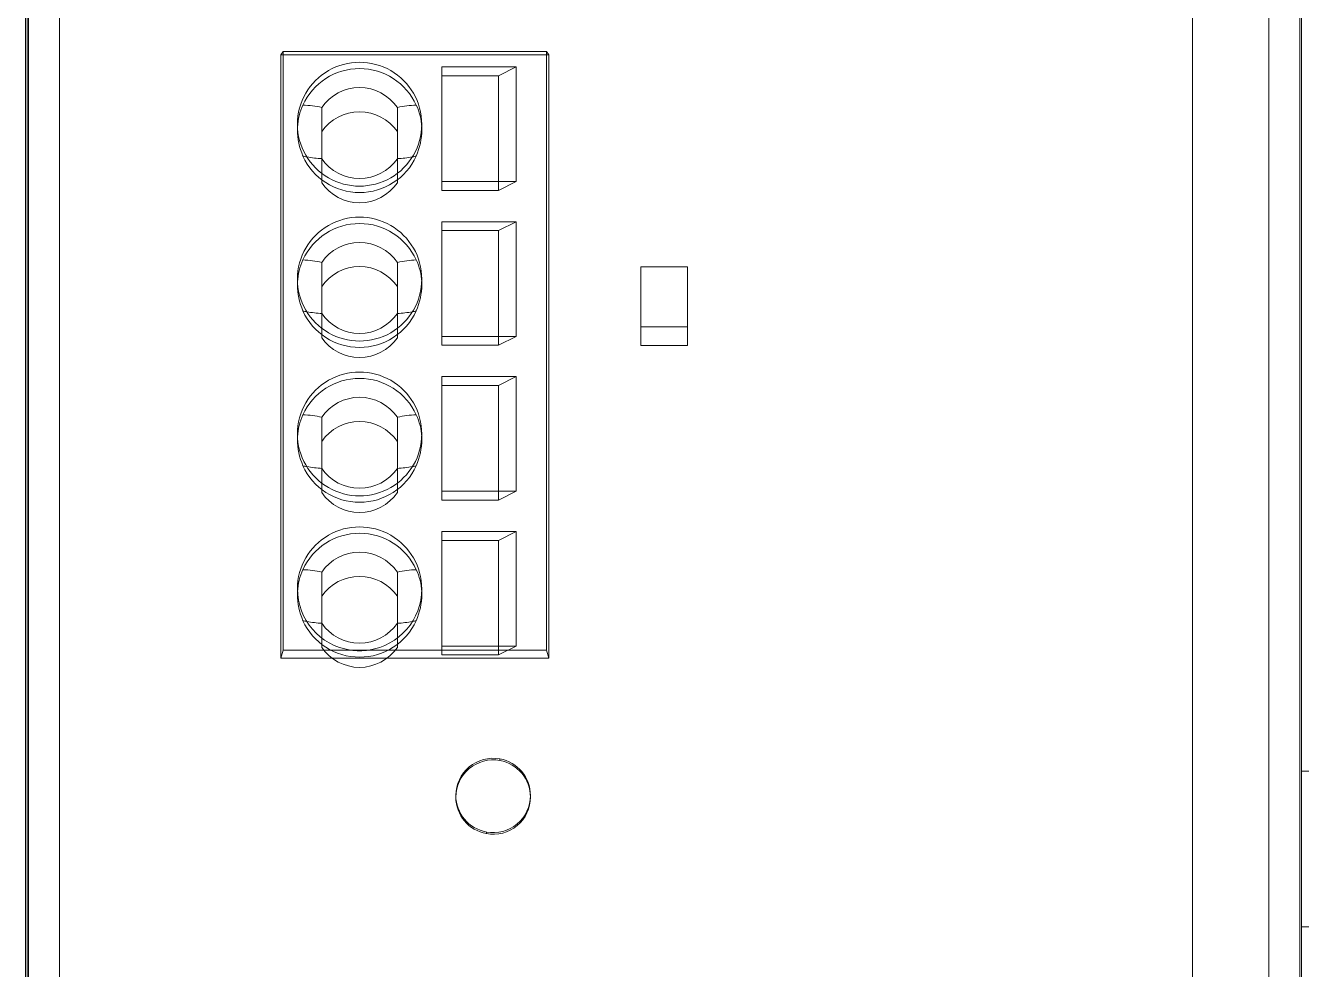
# Model space of a CAD drawing. Header units: millimetres. Extents: x 1359 to 3577, y 1333 to 3557.
# Drawn here: x 2323 to 2364.05, y 3192.68 to 3223.04 of the extents above; entities that cross this region are included whole.
import ezdxf

# ---------------------------------------------------------------- set-up
doc = ezdxf.new("R2010")
doc.units = ezdxf.units.MM
doc.layers.add('000-SI-Oprema', color=30, linetype='Continuous', lineweight=0)
doc.layers.add('002-PI-Kabelska kanalica', color=150, linetype='Continuous')

# ---------------------------------------------------------------- blocks, each defined once
blk = doc.blocks.new('ELEC_CB')
at = {"layer": '000-SI-Oprema', "color": 0, "linetype": 'ByBlock', "lineweight": 0}
for p, q in [((-0.041, 129.967), (-0.041, -0.033)), ((-0.041, 18.517), (-0.041, 129.967)), ((0.007, 129.867), (0.007, -0.133)), ((0.007, 18.417), (0.007, 129.867)), ((0.055, 129.768), (0.055, 16.827)), ((37.505, 129.768), (37.505, 16.827)), ((40.955, 129.768), (40.955, 16.825)), ((40.959, -0.033), (40.959, 129.967)), ((40.959, 18.517), (40.959, 129.967)), ((41.007, -0.133), (41.007, 129.867)), ((41.007, 18.417), (41.007, 129.867)), ((1.055, 129.266), (1.055, 17.983)), ((39.955, 17.983), (39.955, 129.293)), ((8.168, 84.813), (8.244, 84.923)), ((8.168, 84.813), (8.169, 65.414)), ((8.244, 84.813), (8.168, 84.813)), ((8.244, 65.67), (8.244, 84.923)), ((8.244, 84.923), (16.717, 84.923)), ((16.717, 84.813), (8.244, 84.813)), ((16.717, 84.923), (16.717, 65.67)), ((16.793, 84.813), (16.717, 84.923)), ((16.793, 84.813), (16.717, 84.813)), ((16.791, 65.414), (16.793, 84.813)), ((13.357, 84.427), (13.357, 80.741)), ((15.748, 84.427), (13.357, 84.427)), ((15.748, 84.427), (15.172, 84.142)), ((15.748, 84.427), (15.748, 80.741)), ((15.172, 84.142), (13.357, 84.142)), ((15.172, 84.142), (15.172, 80.741)), ((9.493, 81.476), (9.493, 83.122)), ((11.922, 83.122), (11.922, 81.476)), ((8.707, 82.403), (8.707, 82.584)), ((12.707, 82.403), (12.707, 82.584)), ((9.493, 81.476), (9.493, 80.699)), ((11.922, 81.476), (11.922, 80.699)), ((-0.041, 80.567), (-0.041, 80.567)), ((0.007, 80.467), (0.007, 80.467)), ((13.357, 80.456), (13.357, 80.741)), ((15.748, 80.741), (13.357, 80.741)), ((15.172, 80.456), (13.357, 80.456)), ((15.172, 80.456), (15.748, 80.741)), ((15.172, 80.741), (15.172, 80.456)), ((40.959, 80.567), (40.959, 80.567)), ((41.007, 80.467), (41.007, 80.467)), ((15.748, 79.446), (13.357, 79.446)), ((13.357, 79.446), (13.357, 75.76)), ((15.748, 79.446), (15.172, 79.161)), ((15.748, 79.446), (15.748, 75.76)), ((15.172, 79.161), (13.357, 79.161)), ((15.172, 79.161), (15.172, 75.76)), ((-0.041, 78.567), (-0.041, 78.567)), ((0.007, 78.467), (0.007, 78.467)), ((40.959, 78.567), (40.959, 78.567)), ((41.007, 78.467), (41.007, 78.467)), ((9.493, 76.495), (9.493, 78.141)), ((11.922, 78.141), (11.922, 76.495)), ((19.757, 77.997), (21.257, 77.997)), ((19.757, 77.997), (19.757, 75.467)), ((21.257, 77.997), (21.257, 75.467)), ((8.707, 77.422), (8.707, 77.603)), ((12.707, 77.422), (12.707, 77.603)), ((9.493, 76.495), (9.493, 75.718)), ((11.922, 76.495), (11.922, 75.718)), ((19.757, 76.067), (21.257, 76.067)), ((13.357, 75.475), (13.357, 75.76)), ((15.748, 75.76), (13.357, 75.76)), ((15.172, 75.76), (15.172, 75.475)), ((15.172, 75.475), (15.748, 75.76)), ((15.172, 75.475), (13.357, 75.475)), ((21.257, 75.467), (19.757, 75.467)), ((19.757, 75.467), (19.757, 75.467)), ((21.257, 75.467), (21.257, 75.467)), ((13.357, 74.465), (13.357, 70.779)), ((15.748, 74.465), (13.357, 74.465)), ((15.748, 74.465), (15.172, 74.18)), ((15.748, 74.465), (15.748, 70.779)), ((15.172, 74.18), (13.357, 74.18)), ((15.172, 74.18), (15.172, 70.779)), ((9.493, 71.514), (9.493, 73.16)), ((11.922, 73.16), (11.922, 71.514)), ((8.707, 72.441), (8.707, 72.622)), ((12.707, 72.441), (12.707, 72.622)), ((9.493, 71.514), (9.493, 70.737)), ((11.922, 71.514), (11.922, 70.737)), ((13.357, 70.494), (13.357, 70.779)), ((15.748, 70.779), (13.357, 70.779)), ((15.172, 70.779), (15.172, 70.494)), ((15.172, 70.494), (15.748, 70.779)), ((15.172, 70.494), (13.357, 70.494)), ((13.357, 69.484), (13.357, 65.798)), ((15.748, 69.484), (13.357, 69.484)), ((15.748, 69.484), (15.172, 69.199)), ((15.748, 69.484), (15.748, 65.798)), ((15.172, 69.199), (13.357, 69.199)), ((15.172, 69.199), (15.172, 65.798)), ((9.493, 66.533), (9.493, 68.179)), ((11.922, 68.179), (11.922, 66.533)), ((8.707, 67.46), (8.707, 67.641)), ((12.707, 67.46), (12.707, 67.641)), ((9.493, 66.533), (9.493, 65.756)), ((11.922, 66.533), (11.922, 65.756)), ((15.748, 65.798), (13.357, 65.798)), ((13.357, 65.513), (13.357, 65.798)), ((15.172, 65.798), (15.172, 65.513)), ((15.172, 65.513), (15.748, 65.798)), ((8.244, 65.67), (8.169, 65.414)), ((8.169, 65.414), (16.791, 65.414)), ((16.717, 65.67), (8.244, 65.67)), ((15.172, 65.513), (13.357, 65.513)), ((16.717, 65.67), (16.791, 65.414)), ((15.217, 62.119), (15.217, 62.173)), ((13.803, 60.996), (13.803, 60.943)), ((16.203, 60.996), (16.203, 60.943)), ((14.788, 59.766), (14.788, 59.82))]:
    blk.add_line(p, q, dxfattribs=at)
for centre, major_axis, ratio, start_param, end_param in [((10.707, 82.584), (2, 0), 0.996195, 0, 3.141593), ((10.707, 82.379), (2, 0), 0.996195, 0.424146, 2.717447), ((10.707, 82.299), (1.469, 0), 0.996195, 0.597532, 2.54406), ((10.707, 82.139), (1.48, -1.535), 0.876352, -2.827734, -2.449127), ((9.208, 82.337), (1.712, -0.293), 0.475251, 1.485258, 1.841308), ((10.707, 81.522), (1.469, 0), 0.996195, 0.597532, 2.54406), ((12.207, 82.337), (1.712, 0.293), 0.475251, 1.300284, 1.656335), ((10.707, 82.139), (1.48, 1.535), 0.876352, -0.692465, -0.313858), ((10.707, 82.584), (2, 0), 0.996195, -3.141593, 0), ((10.707, 82.139), (1.48, -1.535), 0.876352, -2.449127, -2.403588), ((10.707, 82.139), (1.48, -1.535), 0.876352, -2.403588, -1.979442), ((10.707, 82.139), (1.48, 1.535), 0.876352, -1.162151, -0.738005), ((10.707, 82.139), (1.48, 1.535), 0.876352, -0.738005, -0.692465), ((9.208, 82.337), (1.712, -0.293), 0.475251, -1.678796, -1.606353), ((10.707, 82.379), (2, 0), 0.996195, -2.717447, -0.424146), ((9.208, 82.337), (1.712, -0.293), 0.475251, -1.606353, -1.322746), ((10.707, 82.299), (1.469, 0), 0.996195, -2.54406, -0.597532), ((12.207, 82.337), (1.712, 0.293), 0.475251, -1.818847, -1.53524), ((12.207, 82.337), (1.712, 0.293), 0.475251, -1.53524, -1.462797), ((10.707, 81.522), (1.469, 0), 0.996195, -2.54406, -0.597532), ((10.707, 77.603), (2, 0), 0.996195, 0, 3.141593), ((10.707, 77.398), (2, 0), 0.996195, 0.424146, 2.717447), ((10.707, 77.318), (1.469, 0), 0.996195, 0.597532, 2.54406), ((10.707, 77.158), (1.48, -1.535), 0.876352, -2.827734, -2.449127), ((9.208, 77.356), (1.712, -0.293), 0.475251, 1.485258, 1.841308), ((10.707, 76.541), (1.469, 0), 0.996195, 0.597532, 2.54406), ((12.207, 77.356), (1.712, 0.293), 0.475251, 1.300284, 1.656335), ((10.707, 77.158), (1.48, 1.535), 0.876352, -0.692465, -0.313858), ((10.707, 77.603), (2, 0), 0.996195, -3.141593, 0), ((10.707, 77.158), (1.48, -1.535), 0.876352, -2.449127, -2.403588), ((10.707, 77.158), (1.48, -1.535), 0.876352, -2.403588, -1.979442), ((10.707, 77.158), (1.48, 1.535), 0.876352, -1.162151, -0.738005), ((10.707, 77.158), (1.48, 1.535), 0.876352, -0.738005, -0.692465), ((9.208, 77.356), (1.712, -0.293), 0.475251, -1.678796, -1.606353), ((10.707, 77.398), (2, 0), 0.996195, -2.717447, -0.424146), ((9.208, 77.356), (1.712, -0.293), 0.475251, -1.606353, -1.322746), ((10.707, 77.318), (1.469, 0), 0.996195, -2.54406, -0.597532), ((12.207, 77.356), (1.712, 0.293), 0.475251, -1.818847, -1.53524), ((12.207, 77.356), (1.712, 0.293), 0.475251, -1.53524, -1.462797), ((10.707, 76.541), (1.469, 0), 0.996195, -2.54406, -0.597532), ((10.707, 72.622), (2, 0), 0.996195, 0, 3.141593), ((10.707, 72.417), (2, 0), 0.996195, 0.424146, 2.717447), ((10.707, 72.337), (1.469, 0), 0.996195, 0.597532, 2.54406), ((10.707, 72.177), (1.48, -1.535), 0.876352, -2.827734, -2.449127), ((9.208, 72.375), (1.712, -0.293), 0.475251, 1.485258, 1.841308), ((12.207, 72.375), (1.712, 0.293), 0.475251, 1.300284, 1.656335), ((10.707, 72.177), (1.48, 1.535), 0.876352, -0.692465, -0.313858), ((10.707, 71.56), (1.469, 0), 0.996195, 0.597532, 2.54406), ((10.707, 72.622), (2, 0), 0.996195, -3.141593, 0), ((10.707, 72.177), (1.48, -1.535), 0.876352, -2.449127, -2.403588), ((10.707, 72.177), (1.48, -1.535), 0.876352, -2.403588, -1.979442), ((10.707, 72.177), (1.48, 1.535), 0.876352, -1.162151, -0.738005), ((10.707, 72.177), (1.48, 1.535), 0.876352, -0.738005, -0.692465), ((9.208, 72.375), (1.712, -0.293), 0.475251, -1.678796, -1.606353), ((10.707, 72.417), (2, 0), 0.996195, -2.717447, -0.424146), ((9.208, 72.375), (1.712, -0.293), 0.475251, -1.606353, -1.322746), ((10.707, 72.337), (1.469, 0), 0.996195, -2.54406, -0.597532), ((12.207, 72.375), (1.712, 0.293), 0.475251, -1.818847, -1.53524), ((12.207, 72.375), (1.712, 0.293), 0.475251, -1.53524, -1.462797), ((10.707, 71.56), (1.469, 0), 0.996195, -2.54406, -0.597532), ((10.707, 67.641), (2, 0), 0.996195, 0, 3.141593), ((10.707, 67.436), (2, 0), 0.996195, 0.424146, 2.717447), ((10.707, 67.356), (1.469, 0), 0.996195, 0.597532, 2.54406), ((10.707, 67.196), (1.48, -1.535), 0.876352, -2.827734, -2.449127), ((9.208, 67.394), (1.712, -0.293), 0.475251, 1.485258, 1.841308), ((12.207, 67.394), (1.712, 0.293), 0.475251, 1.300284, 1.656335), ((10.707, 67.196), (1.48, 1.535), 0.876352, -0.692465, -0.313858), ((10.707, 66.579), (1.469, 0), 0.996195, 0.597532, 2.54406), ((10.707, 67.641), (2, 0), 0.996195, -3.141593, -1.71932), ((10.707, 67.196), (1.48, -1.535), 0.876352, -2.449127, -2.403588), ((10.707, 67.196), (1.48, -1.535), 0.876352, -2.403588, -1.979442), ((10.707, 67.641), (2, 0), 0.996195, -1.422273, 0), ((10.707, 67.196), (1.48, 1.535), 0.876352, -1.162151, -0.738005), ((10.707, 67.196), (1.48, 1.535), 0.876352, -0.738005, -0.692465), ((9.208, 67.394), (1.712, -0.293), 0.475251, -1.678796, -1.606353), ((10.707, 67.436), (2, 0), 0.996195, -2.717447, -0.424146), ((9.208, 67.394), (1.712, -0.293), 0.475251, -1.606353, -1.322746), ((10.707, 67.356), (1.469, 0), 0.996195, -2.54406, -0.597532), ((12.207, 67.394), (1.712, 0.293), 0.475251, -1.818847, -1.53524), ((12.207, 67.394), (1.712, 0.293), 0.475251, -1.53524, -1.462797), ((10.707, 66.579), (1.469, 0), 0.996195, -2.54406, -0.597532), ((10.707, 67.641), (2, 0), 0.996195, -1.71932, -1.422273), ((15.003, 60.996), (1.2, 0), 0.996336, 1.391344, 3.14151), ((15.003, 60.943), (1.2, 0), 0.996336, 1.391344, 3.14151), ((15.003, 60.996), (1.2, 0), 0.996336, -0.000082, 1.391344), ((15.003, 60.943), (1.2, 0), 0.996336, -0.000082, 1.391344), ((15.003, 60.996), (1.2, 0), 0.996336, 3.14151, 4.532936), ((15.003, 60.943), (1.2, 0), 0.996336, 3.14151, 4.532936), ((15.003, 60.996), (1.2, 0), 0.996336, -1.750249, -0.000082), ((15.003, 60.943), (1.2, 0), 0.996336, -1.750249, -0.000082)]:
    blk.add_ellipse(centre, major_axis=major_axis, ratio=ratio, start_param=start_param, end_param=end_param, dxfattribs=at)

msp = doc.modelspace()

# ---------------------------------------------------------------- linework, layer by layer
at = {"layer": '002-PI-Kabelska kanalica', "color": 0, "linetype": 'ByBlock', "lineweight": 0, "ltscale": 0.25}
for points in [[(2416.071, 3229.056), (2416.071, 3194.056), (2364.051, 3194.056)], [(2364.051, 3199.056), (2416.071, 3199.056)], [(2364.051, 3194.056), (2416.071, 3194.056)]]:
    msp.add_lwpolyline(points, dxfattribs=at)

# ---------------------------------------------------------------- block references
at = {"layer": '002-PI-Kabelska kanalica', "color": 0, "linetype": 'ByBlock', "lineweight": 0}
for p in [(2282.044, 3137.281), (2323.044, 3137.281)]:
    msp.add_blockref('ELEC_CB', p, dxfattribs=at)

doc.saveas('drawing.dxf')
